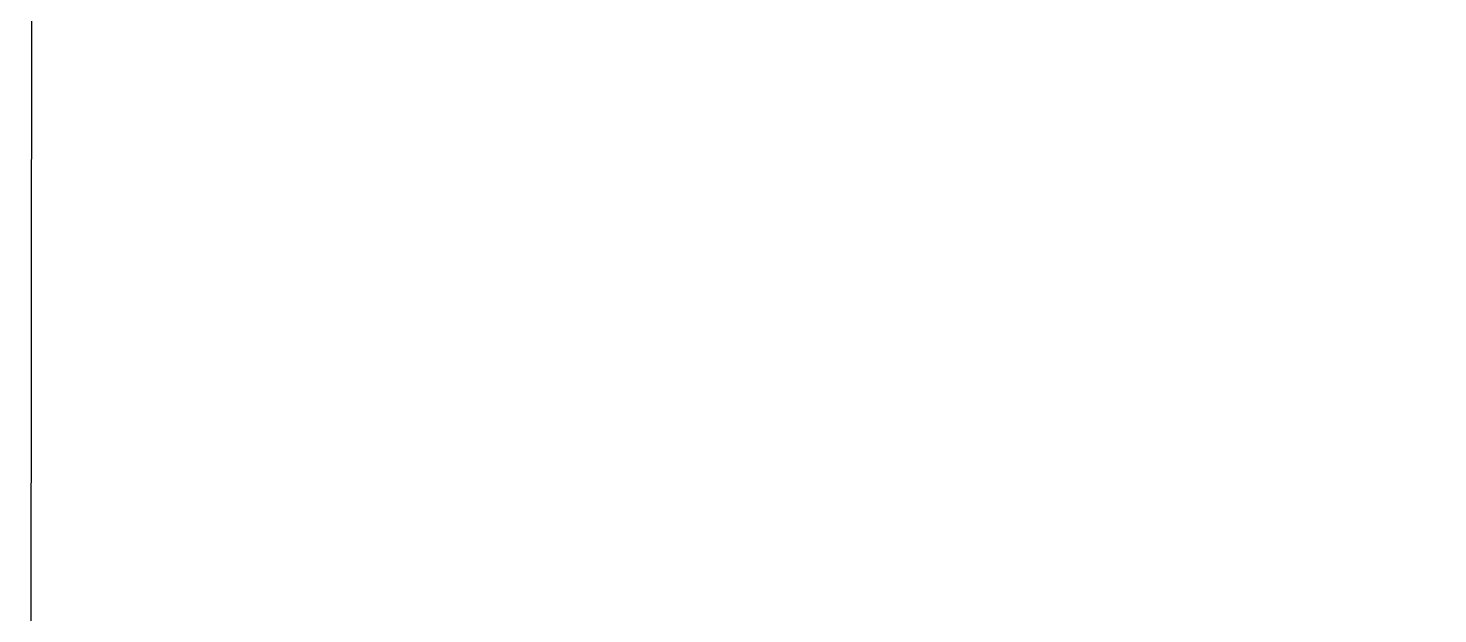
# Model space of a CAD drawing. Header units: millimetres. Extents: x -1030105 to 906887, y -616134 to 1220667.
# Drawn here: x -574150 to -573134, y -460465 to -460042 of the extents above; entities that cross this region are included whole.
import ezdxf

# ---------------------------------------------------------------- set-up
doc = ezdxf.new("R2010")
doc.units = ezdxf.units.MM
doc.header["$MEASUREMENT"] = 0
doc.layers.get('Defpoints').update_dxf_attribs({"color": 1})
for name, color, linetype, lineweight in [('240930  KHU B- TMB gời inno$0$1. I-FURN', 252, 'Continuous', 18), ('240930  KHU B- TMB gời inno$0$A-WALL', 1, 'Continuous', 30), ('HATCH', 8, 'Continuous', 5)]:
    doc.layers.add(name, color=color, linetype=linetype, lineweight=lineweight)
doc.layers.add('240930  KHU B- TMB gời inno$0$DA-FLOR-OTLN', color=9, linetype='Continuous')
doc.layers.add('TMB-KHU B-XREF$0$GRASS', color=95, linetype='Continuous', lineweight=0, transparency=0.6)

# ---------------------------------------------------------------- blocks, each defined once
blk = doc.blocks.new('240930  KHU B- TMB gời inno$0$Xref_V1_20x30-Fur$0$TV65PLAN')
for p, q in [((0, -2.1), (-591.4, -2.1)), ((0, -66.2), (-727.8, -66.2)), ((0, -70), (-722.9, -70))]:
    blk.add_line(p, q)
at = {"color": 251}
for p, q in [((0, -10.9), (-563.7, -10.9)), ((0, -23), (-621.8, -23)), ((0, -48.6), (-726.1, -48.6))]:
    blk.add_line(p, q, dxfattribs=at)
blk.add_lwpolyline([(-591.4, -2.1, 0.185144), (-601.3, -7, -0.014846), (-608, -13.9, -0.123556), (-626.5, -24.6, -0.051646), (-627.6, -24.8), (-672.7, -24.8, 0.115088), (-683.4, -27.3), (-712.6, -48.6)], format="xyb")
blk.add_lwpolyline([(-563.7, -10.9), (-565.6, -12.6, 0.150292), (-566.9, -15.9), (-566.9, -20.8), (0, -20.8)], format="xyb", dxfattribs=at)
for points in [[(-562.3, -20.8), (-562.3, -17.7), (-563.6, -17.7), (-563.6, -20.8)], [(-557.7, -20.8), (-557.7, -17.7), (-559, -17.7), (-559, -20.8)], [(-553.2, -20.8), (-553.2, -17.7), (-554.4, -17.7), (-554.4, -20.8)], [(-548.6, -20.8), (-548.6, -17.7), (-549.9, -17.7), (-549.9, -20.8)], [(-544, -20.8), (-544, -17.7), (-545.3, -17.7), (-545.3, -20.8)], [(-539.5, -20.8), (-539.5, -17.7), (-540.8, -17.7), (-540.8, -20.8)], [(-534.9, -20.8), (-534.9, -17.7), (-536.2, -17.7), (-536.2, -20.8)], [(-530.4, -20.8), (-530.4, -17.7), (-531.6, -17.7), (-531.6, -20.8)], [(-525.8, -20.8), (-525.8, -17.7), (-527.1, -17.7), (-527.1, -20.8)], [(-521.2, -20.8), (-521.2, -17.7), (-522.5, -17.7), (-522.5, -20.8)], [(-516.7, -20.8), (-516.7, -17.7), (-517.9, -17.7), (-517.9, -20.8)], [(-512.1, -20.8), (-512.1, -17.7), (-513.4, -17.7), (-513.4, -20.8)], [(-507.6, -20.8), (-507.6, -17.7), (-508.8, -17.7), (-508.8, -20.8)], [(-503, -20.8), (-503, -17.7), (-504.3, -17.7), (-504.3, -20.8)], [(-498.4, -20.8), (-498.4, -17.7), (-499.7, -17.7), (-499.7, -20.8)], [(-493.9, -20.8), (-493.9, -17.7), (-495.1, -17.7), (-495.1, -20.8)], [(-489.3, -20.8), (-489.3, -17.7), (-490.6, -17.7), (-490.6, -20.8)], [(-484.7, -20.8), (-484.7, -17.7), (-486, -17.7), (-486, -20.8)], [(-480.2, -20.8), (-480.2, -17.7), (-481.5, -17.7), (-481.5, -20.8)], [(-475.6, -20.8), (-475.6, -17.7), (-476.9, -17.7), (-476.9, -20.8)], [(-471.1, -20.8), (-471.1, -17.7), (-472.3, -17.7), (-472.3, -20.8)], [(-466.5, -20.8), (-466.5, -17.7), (-467.8, -17.7), (-467.8, -20.8)], [(-461.9, -20.8), (-461.9, -17.7), (-463.2, -17.7), (-463.2, -20.8)], [(-457.4, -20.8), (-457.4, -17.7), (-458.6, -17.7), (-458.6, -20.8)], [(-452.8, -20.8), (-452.8, -17.7), (-454.1, -17.7), (-454.1, -20.8)], [(-448.3, -20.8), (-448.3, -17.7), (-449.5, -17.7), (-449.5, -20.8)], [(-443.7, -20.8), (-443.7, -17.7), (-445, -17.7), (-445, -20.8)], [(-439.1, -20.8), (-439.1, -17.7), (-440.4, -17.7), (-440.4, -20.8)], [(-434.6, -20.8), (-434.6, -17.7), (-435.8, -17.7), (-435.8, -20.8)], [(-430, -20.8), (-430, -17.7), (-431.3, -17.7), (-431.3, -20.8)], [(-425.4, -20.8), (-425.4, -17.7), (-426.7, -17.7), (-426.7, -20.8)], [(-420.9, -20.8), (-420.9, -17.7), (-422.2, -17.7), (-422.2, -20.8)], [(-416.3, -20.8), (-416.3, -17.7), (-417.6, -17.7), (-417.6, -20.8)], [(-411.8, -20.8), (-411.8, -17.7), (-413, -17.7), (-413, -20.8)], [(-407.2, -20.8), (-407.2, -17.7), (-408.5, -17.7), (-408.5, -20.8)], [(-402.6, -20.8), (-402.6, -17.7), (-403.9, -17.7), (-403.9, -20.8)], [(-398.1, -20.8), (-398.1, -17.7), (-399.3, -17.7), (-399.3, -20.8)], [(-393.5, -20.8), (-393.5, -17.7), (-394.8, -17.7), (-394.8, -20.8)], [(-389, -20.8), (-389, -17.7), (-390.2, -17.7), (-390.2, -20.8)], [(-384.4, -20.8), (-384.4, -17.7), (-385.7, -17.7), (-385.7, -20.8)], [(-379.8, -20.8), (-379.8, -17.7), (-381.1, -17.7), (-381.1, -20.8)], [(-375.3, -20.8), (-375.3, -17.7), (-376.5, -17.7), (-376.5, -20.8)], [(-370.7, -20.8), (-370.7, -17.7), (-372, -17.7), (-372, -20.8)]]:
    blk.add_lwpolyline(points, dxfattribs=at)
blk.add_lwpolyline([(-728, -50.5), (-728, -64.9)])
for centre, radius, start, end in [((-726.1, -50.5), 1.9, 90, 180), ((-722.9, -64.9), 5.07, 180, 270)]:
    blk.add_arc(centre, radius, start, end)
blk = doc.blocks.new('*U1351')
blk.add_blockref('240930  KHU B- TMB gời inno$0$Xref_V1_20x30-Fur$0$TV65PLAN', (0, -77.4))
blk = doc.blocks.new('240930  KHU B- TMB gời inno$0$sdfdfedfre r')
at = {"color": 252}
blk.add_wipeout([(19993.0741, -1639.2517), (20007.3321, -1639.2517), (20007.3321, -1644.7517), (20005.2741, -1644.7517), (20005.2741, -1658.868), (20006.4741, -1658.868), (20006.4741, -1666.468), (20005.2741, -1666.4681), (20005.2741, -1684.2681), (20005.4741, -1684.2681), (20005.4741, -1687.018), (20000.3741, -1687.018), (20000.3741, -1684.268), (20000.2739, -1684.268), (20000.2739, -1686.768), (20000.0741, -1686.768), (20000.0741, -1680.8676), (19998.0741, -1680.8676), (19998.0741, -1681.3991), (19998.5741, -1681.3991), (19998.5741, -1681.8991), (19995.5741, -1681.8991), (19995.5741, -1682.168), (19992.7741, -1682.168), (19992.774, -1679.9673), (19992.5743, -1679.9673), (19992.5741, -1658.868), (19993.0741, -1658.868)], dxfattribs=at).dxf.layer = '240930  KHU B- TMB gời inno$0$A-WALL'
at = {"layer": '240930  KHU B- TMB gời inno$0$DA-FLOR-OTLN', "elevation": 0}
for points in [[(20000.2743, -1679.9672), (20000.276, -1676.568), (20001.076, -1676.568), (20001.0742, -1680.368)], [(20000.376, -1679.9672), (20000.376, -1676.668), (20000.976, -1676.668), (20000.9741, -1680.468)]]:
    blk.add_lwpolyline(points, dxfattribs=at)
at = {"layer": '240930  KHU B- TMB gời inno$0$1. I-FURN', "xscale": -0.001, "yscale": 0.001, "zscale": 0.001, "rotation": 90}
blk.add_blockref('*U1351', (20000.3669, -1679.1463, 0), dxfattribs=at)
at = {"color": 2}
blk.add_wipeout([(19992.5742, -1683.423), (19996.2692, -1683.423), (19996.2692, -1685.023), (19999.9242, -1685.023), (19999.9242, -1685.168), (20000.2692, -1685.168), (20000.2692, -1686.873), (20004.6742, -1686.873), (20004.6742, -1685.168), (20005.0192, -1685.168), (20005.0192, -1669.923), (20006.4242, -1669.923), (20006.4242, -1662.113), (20000.2692, -1662.113), (20000.2692, -1664.468), (19999.1792, -1664.468), (19999.1792, -1663.313), (19992.5742, -1663.313)], dxfattribs=at).dxf.layer = 'Defpoints'
blk.add_wipeout([(20004.6742, -1686.873), (20004.6742, -1685.168), (20005.0192, -1685.168), (20005.0192, -1669.923), (20006.4242, -1669.923), (20006.4242, -1662.113), (20000.2692, -1662.113), (20000.2692, -1664.468), (19999.1792, -1664.468), (19999.1792, -1663.313), (19992.5742, -1663.313), (19992.5742, -1683.423), (19996.2692, -1683.423), (19996.2692, -1685.023), (19999.9242, -1685.023), (19999.9242, -1685.168), (20000.2692, -1685.168), (20000.2692, -1686.873)], dxfattribs=at).dxf.layer = 'HATCH'
at = {"color": 252}
blk.add_lwpolyline([(20000.0792, -1674.713), (20000.0792, -1683.423), (19997.8692, -1683.423), (19997.8692, -1681.823), (19992.5742, -1681.823), (19992.5742, -1674.713)], close=True, dxfattribs=at)
blk = doc.blocks.new('240930  KHU B- TMB gời inno$0$A$C2E32106B')
at = {"layer": '240930  KHU B- TMB gời inno$0$A-WALL', "color": 0, "xscale": 999.9999999999969, "yscale": 999.9999999999969, "zscale": 999.9999999999969, "rotation": 90}
blk.add_blockref('240930  KHU B- TMB gời inno$0$sdfdfedfre r', (-1683501.7, -20009071.7), dxfattribs=at)
blk = doc.blocks.new('240930  KHU B- TMB gời inno$0$A$C55f665a7')
at = {"extrusion": (3.23117e-24, -1.31266e-23, -1), "xscale": 0.001000000000000003, "yscale": 0.001000000000000003, "zscale": -0.001000000000000001, "rotation": 90}
blk.add_blockref('240930  KHU B- TMB gời inno$0$A$C2E32106B', (-452.3092, -90.949, -96.7712), dxfattribs=at)

msp = doc.modelspace()

# ---------------------------------------------------------------- hatches: boundary and pattern name
at = {"layer": 'TMB-KHU B-XREF$0$GRASS', "true_color": 0x3d6827}
h = msp.add_hatch(dxfattribs=at)
h.set_pattern_fill('CROSS', color=79, scale=2000, angle=-0.060506)
h.set_pattern_definition([(359.939493816, (-1186721561.66, -431575606.1), (500.52773717, 499.47170523), [250, -750]), (89.939493816, (-1186721436.8, -431575731.24), (-499.47170523, 500.52773717), [250, -750])])
h.paths.add_polyline_path([(-532195.447, -504328.015), (-532160.438, -449322.924), (-565163.916, -449301.919), (-565166.564, -451809.425), (-598159.414, -451774.583), (-598156.774, -449274.584), (-631159.133, -449239.733), (-631161.773, -451739.731), (-664164.132, -451704.88), (-664161.492, -449204.881), (-697163.851, -449170.03), (-697166.491, -451670.028), (-730182.461, -451635.162), (-730237.884, -504117.412)])

# ---------------------------------------------------------------- next in the draw order: block references
at = {"extrusion": (2.64092e-09, -1.16997e-09, 1), "xscale": 1000, "yscale": 1000, "zscale": 1000, "rotation": 359.939493815354}
msp.add_blockref('240930  KHU B- TMB gời inno$0$A$C55f665a7', (-1017362.464, -363899.137, 200.73), dxfattribs=at)

doc.saveas('drawing.dxf')
